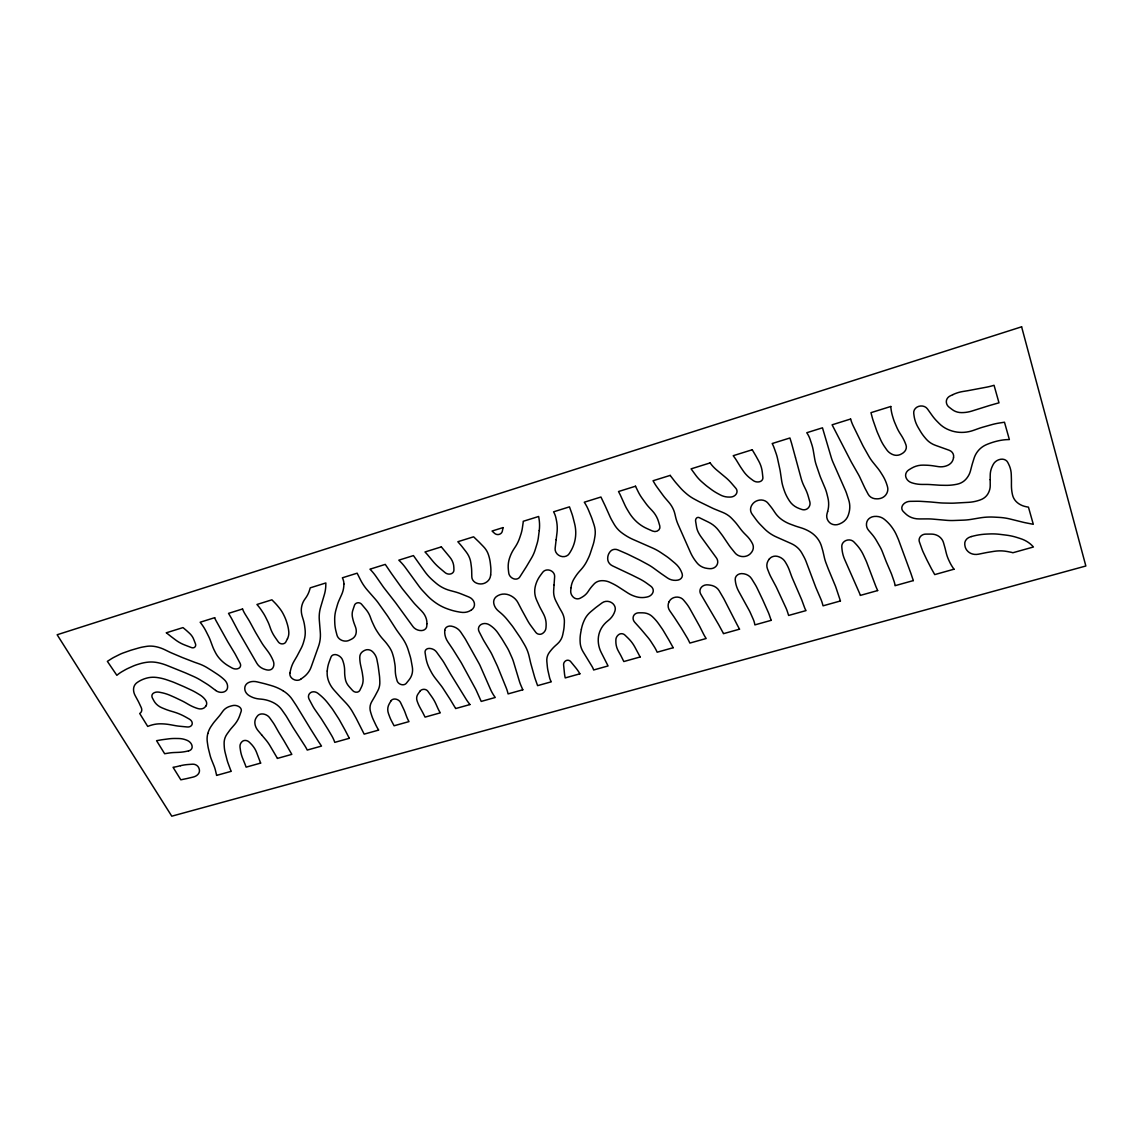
<?xml version="1.0" encoding="UTF-8"?>
<svg xmlns="http://www.w3.org/2000/svg" width="1143" height="1143" viewBox="0 0 1143 1143"><rect width="100%" height="100%" fill="white"/><g stroke="black" fill="none" stroke-linecap="round" stroke-linejoin="round"><path stroke-width="1.5" d="M554.041 585.002L553.669 590.46A25.617 22.017 10 0 0 555.927 601.075L558.613 606.276A51.078 43.991 8.4 0 0 559.47 607.876L561.856 612.062A23.832 20.217 12 0 1 564.371 622.392L564.171 625.821A50.078 42.377 13.5 0 1 563.528 630.879L562.742 634.765A22.317 18.859 11.9 0 1 557.298 643.995L555.641 645.466A49.392 41.134 8.8 0 0 550.826 650.524L549.654 652.01A18.117 15.159 10.3 0 0 546.84 661.354L547.326 666.498A49.592 41.462 8.6 0 0 548.068 671.084L549.497 677.328A20.131 16.759 10 0 0 551.297 681.814L537.596 685.643L535.295 679.142A49.435 41.248 9.4 0 1 534.538 676.799L531.009 664.269A49.663 41.634 9.6 0 1 530.566 662.569L529.052 656.011A49.192 40.848 14.6 0 0 524.451 644.638L521.294 639.308A49.278 40.991 14.8 0 0 519.736 636.851L513.607 627.836A49.435 41.219 15.3 0 0 511.535 625.035L507.463 619.92A49.52 41.348 15.6 0 0 500.348 612.634L498.319 610.933A14.187 12.087 14.2 0 1 493.705 602.904A9.144 7.772 14.4 0 1 497.519 595.86L498.248 595.46A11.873 10.101 14.3 0 1 509.292 595.06L509.349 595.089A16.031 13.616 14.3 0 1 517.965 602.661L521.665 609.776A50.806 43.634 10.7 0 0 522.151 610.662L527.609 620.606A50.649 43.334 10.3 0 0 530.852 625.664L535.838 632.422A4.401 3.715 12 0 0 542.053 633.751A9.658 8.172 12.2 0 0 545.983 627.75L546.111 625.592A28.475 24.089 13.3 0 0 543.396 613.762L540.439 608.247A50.949 43.834 9.6 0 1 539.182 605.719L536.71 600.275A27.561 23.66 11.1 0 1 535.067 587.473A38.862 33.361 10.4 0 1 540.368 575.458L542.768 572.214A6.244 5.401 12.2 0 1 550.197 570.386A6.858 5.929 12.2 0 1 554.641 576.572L554.055 584.93M289.922 673.013L290.593 670.012A48.406 38.962 20.3 0 1 294.165 661.011L296.508 657.025A49.349 39.662 24.5 0 0 297.251 655.711L301.066 648.452A49.506 39.919 24.6 0 0 303.567 642.18L304.267 639.737A39.105 31.604 24.2 0 0 304.995 628.693L304.652 626.093A49.549 39.991 24.6 0 0 303.281 619.777L302.209 616.291A26.66 21.931 22.5 0 1 301.552 607.133A27.932 22.989 22.4 0 1 305.038 598.918L305.324 598.532A40.877 33.604 25.7 0 0 309.739 589.559L310.224 587.845L325.855 582.959L325.798 585.359A50.549 41.577 25.5 0 1 324.355 594.631L320.611 607.29A49.678 41.105 20.6 0 0 319.311 620.12L320.297 632.236A49.463 40.005 24 0 1 318.454 646.524L311.196 666.898A32.833 26.36 23 0 1 303.124 677.485L300.652 679.256M471.373 609.976L470.773 610.362A13.73 11.63 16.7 0 1 460.658 612.234L458.572 611.876A50.949 43.677 17.3 0 1 448.728 609.319L447.527 608.905A42.105 35.99 17.4 0 1 436.312 603.218L435.897 602.933A50.935 43.663 17.3 0 1 426.868 595.189L422.924 590.988A51.006 43.763 17.6 0 1 419.081 586.359L405.808 568.128A50.378 42.148 21.7 0 0 398.807 560.17L413.437 555.598L424.61 571.314A51.321 44.306 17.7 0 0 432.968 580.501L435.84 582.987A31.604 27.103 17.9 0 0 450.099 590.531L454.743 591.774A49.635 41.462 16.9 0 1 461.515 594.046L468.787 596.975A8.773 7.429 16.4 0 1 471.387 610.005M166.364 632.779L182.994 627.593L185.595 629.779A48.878 38.048 26.5 0 1 187.481 631.436L189.481 633.265A15.616 12.287 26.4 0 1 193.681 639.251L195.439 643.766A4.486 3.543 26 0 1 194.867 647.052A3.415 2.686 25.9 0 1 191.367 647.552L184.723 644.995A30.59 24.303 26.6 0 1 175.451 639.851L171.85 637.137A49.921 39.905 26.9 0 1 170.521 636.108L166.421 632.836M215.656 690.415L210.612 686.629A47.635 36.676 24.3 0 0 206.054 683.514L200.882 680.328A47.706 36.719 24.5 0 0 193.324 676.356L186.195 673.213A47.763 36.733 24.7 0 0 184.666 672.57L166.949 665.426A43.534 33.447 25.4 0 0 157.677 662.654A28.161 21.731 25.7 0 0 148.447 662.111A46.52 35.776 25.2 0 0 139.775 663.797L137.503 664.483A47.877 36.776 25.2 0 0 132.788 666.24L128.302 668.255A47.835 36.69 25.2 0 0 125.273 669.784L122.315 671.47A47.806 36.605 25.3 0 0 116.857 675.327L107.371 661.354L111.228 658.897A48.092 36.89 25.8 0 1 114.386 657.096L119.301 654.639A48.135 37.005 25.8 0 1 123.715 652.767L129.945 650.567A48.192 37.133 25.7 0 1 132.302 649.824L138.803 647.952A48.22 37.248 25.6 0 1 143.547 646.881L146.275 646.424A23.689 18.374 26.3 0 1 155.591 646.624A30.332 23.489 26.1 0 1 164.935 649.795L168.964 651.767A49.735 39.505 27 0 0 172.079 653.182L181.58 657.211A49.635 39.491 26.6 0 0 183.351 657.925L193.138 661.711A49.549 39.476 26.2 0 0 194.924 662.383L198.753 663.726A34.476 26.803 24.7 0 1 207.412 667.869L210.969 670.084A47.92 37.09 24.5 0 1 212.026 670.755L216.784 673.856A45.163 34.99 24.3 0 1 224.342 679.742A10.587 8.301 24.1 0 1 227.586 686.9L227.571 687.3A7.815 6.129 24 0 1 223.342 692.101A7.815 6.129 24 0 1 215.627 690.443M261.747 735.02L265.576 739.55A46.749 35.833 22 0 1 270.105 745.922L276.277 756.423A19.645 15.13 21.1 0 1 277.292 758.438L291.822 754.366L284.393 741.521A46.863 36.09 21.7 0 0 283.793 740.507L279.178 732.977A47.635 37.719 20 0 1 278.406 731.677L275.077 725.776A47.177 36.462 22.3 0 0 272.548 721.819L269.705 717.818A7.944 6.215 21.9 0 0 263.39 714.032A6.872 5.372 21.9 0 0 257.375 716.075L256.489 717.304A14.202 11.101 21.6 0 0 254.946 723.89A16.202 12.673 21.5 0 0 258.189 730.791L261.718 734.978M795.485 457.643L791.785 444.084A54.593 49.163 -3.2 0 0 791.385 442.684L789.927 437.983L772.182 443.527A40.562 36.519 -2.8 0 1 774.211 448.142L775.997 453.171A54.221 48.72 -1.6 0 1 777.554 458.643L779.826 469.101A54.05 48.363 -1.5 0 1 780.34 471.902L781.641 480.646A55.293 48.806 -9.6 0 0 783.398 487.932L784.098 490.061A55.25 48.735 -9.6 0 0 789.156 500.42L789.656 501.177A20.645 18.202 -7 0 0 799.271 508.549L801.815 509.464A5.486 4.829 -6.3 0 0 808.144 508.049A7.772 6.829 -6.2 0 0 809.83 501.877L808.287 496.419A53.721 47.434 -2.9 0 0 805.501 489.104L804.058 486.161A55.678 49.063 -11.1 0 1 801.214 478.703L795.542 457.829M300.68 679.299A6.529 5.229 21.9 0 1 293.194 679.213A6.529 5.229 21.9 0 1 289.965 673.027M283.264 690.901A25.975 20.445 21.9 0 1 292.251 699.43L295.851 704.86A47.563 37.176 22.1 0 1 296.694 706.174L310.439 728.763A47.777 38.119 19 0 0 310.925 729.534L317.797 740.464A47.563 37.833 18.5 0 0 318.34 741.307L321.497 746.079L307.238 750.065A46.763 36.09 20.9 0 0 304.552 745.336L293.337 727.977A47.777 38.019 19.7 0 1 292.594 726.777L286.979 717.347A47.349 36.776 22.1 0 0 285.036 714.375L281.807 709.789A20.088 15.745 21.9 0 0 272.948 702.431A26.689 20.874 21.8 0 0 261.361 699.159L259.061 698.959A18.559 14.688 22.9 0 1 249.303 695.73A8.901 7.029 22.9 0 1 244.773 688.658L244.773 688.257A9.715 7.658 22.9 0 1 248.617 682.528A12.287 9.701 22.8 0 1 257.104 681.871L263.704 683.471A47.535 37.133 22 0 1 266.133 684.114L271.291 685.586A37.862 29.689 21.9 0 1 283.25 690.886M990.181 479.674L990.224 485.518A19.817 16.902 -15.5 0 1 987.738 494.119A13.044 11.101 -15.6 0 1 980.28 499.905L979.565 500.163A35.804 30.69 -16.2 0 1 968.807 502.32L954.619 503.106A57.221 49.435 -16.6 0 1 950.176 503.177L943.847 503.049A57.136 49.449 -16.3 0 1 939.303 502.791L931.016 502.02A54.693 46.363 -10.9 0 0 929.273 501.891L921.529 501.391A54.621 46.377 -10.5 0 0 916.843 501.263L910.142 501.348A8.315 7.158 -12 0 0 902.827 504.977A6.358 5.472 -11.9 0 0 903.284 511.521L905.599 513.779A19.402 16.688 -12.7 0 0 919.229 518.936L927.187 518.893A54.378 45.834 -10.3 0 1 933.117 519.136L946.075 520.279A56.821 48.863 -15.7 0 0 953.948 520.494L963.278 520.151A56.964 48.863 -16.1 0 0 971.836 519.265L979.608 517.95A55.164 45.906 -12.8 0 1 993.867 517.107L998.739 517.365A55.221 45.906 -13 0 1 1010.183 519.036L1022.685 522.137A57.964 48.692 -18.5 0 0 1025.414 522.751L1033.301 524.294L1028.457 507.163L1026.343 506.763A21.488 18.031 -17.5 0 1 1017.327 502.634A19.274 16.173 -17.4 0 1 1012.527 494.919L1012.427 494.49A58.193 48.477 -18.9 0 1 1011.426 485.261L1011.441 480.617A56.521 48.435 -15 0 0 1011.412 479.146L1011.269 474.459A33.476 28.575 -16.2 0 0 1008.669 464.201L1007.755 462.386A7.072 6.015 -17.6 0 0 1000.511 459.286A9.373 7.972 -17.6 0 0 993.153 464.572L992.481 465.93A25.832 21.874 -17.7 0 0 990.224 475.102L990.181 479.674M343.9 584.002L343.9 584.23A36.576 30.304 24.3 0 1 341.657 594.574L339.057 600.375A49.763 41.334 19.9 0 0 337.399 604.876L336.042 609.562A49.663 41.177 19.9 0 0 334.699 620.549L334.785 623.092A49.606 41.105 19.8 0 0 335.956 631.165L336.971 635.094A7.758 6.358 21.2 0 0 341.8 640.337A8.215 6.729 21.2 0 0 349.129 640.337L351.458 639.208A11.259 9.244 21.3 0 0 355.902 634.036A15.659 12.859 21.5 0 0 355.459 626.907L354.401 624.121A49.878 41.619 19.3 0 1 352.816 618.877L352.53 617.649A18.888 15.673 20.6 0 1 352.844 610.176L354.487 605.276A4.886 4.058 21.4 0 1 357.602 602.804A3.743 3.115 21.4 0 1 361.602 604.276L365.703 609.133A27.161 22.374 21.6 0 1 370.232 616.806L371.118 619.235A50.006 41.92 18.7 0 0 372.489 622.549L373.975 625.75A49.949 41.834 18.5 0 0 377.276 631.65L378.276 633.165A49.921 41.791 18.4 0 0 382.676 638.866L384.548 640.966A48.835 39.676 20.3 0 1 387.92 645.181L388.963 646.638A28.575 23.346 19.8 0 1 392.721 654.296L393.292 656.268A48.863 39.719 20.4 0 1 394.235 660.411L394.764 663.483A48.806 39.634 20.3 0 1 395.278 669.327L395.278 670.241A41.091 33.747 16.4 0 0 396.292 677.842L397.035 680.614A5.629 4.586 17.8 0 0 401.136 684.528A4.843 3.958 17.8 0 0 406.294 683.285L409.037 679.899A23.346 19.088 18.6 0 0 412.309 666.898L411.123 660.368A48.878 39.862 19.7 0 0 410.066 655.982L408.251 650.053A48.992 40.019 20 0 0 401.85 637.323L397.421 631.179A50.035 42.077 17.6 0 1 395.978 629.064L388.277 617.077A49.42 40.562 21.1 0 0 386.991 615.177L378.433 603.133A49.663 40.848 21.8 0 0 375.218 599.075L367.603 590.388A50.892 43.234 20.5 0 1 360.502 579.872L357.145 573.186L342.371 577.801A16.188 13.459 23.4 0 1 343.9 584.002M426.911 623.707L426.81 625.964A6.372 5.315 18.2 0 1 421.281 630.593A8.973 7.501 18.2 0 1 412.937 626.564L396.121 603.447A49.663 40.991 21.1 0 0 394.949 601.89L384.491 588.488A50.906 43.405 19.5 0 1 382.805 586.216L375.976 576.372A50.206 41.634 22.7 0 0 370.618 569.857L369.961 569.185L385.262 564.399L391.235 573.186A51.192 43.905 19.4 0 0 391.906 574.143L401.436 587.473A50.935 43.548 18.5 0 0 403.293 589.917L412.866 601.718A50.721 43.248 17.7 0 0 415.895 605.133L421.781 611.219A19.774 16.488 18.9 0 1 426.911 623.707M444.756 630.407L444.713 630.893A22.231 18.617 15.8 0 0 447.913 641.952L452.514 648.753A48.878 40.119 17.7 0 1 453.4 650.124L460.572 661.597A48.678 39.834 17.1 0 1 461.701 663.511L475.288 688.443A48.235 39.191 16.1 0 1 476.531 690.958L481.217 701.416L495.248 697.487A49.063 40.691 11.7 0 1 490.333 688.958L480.36 666.226A48.735 39.976 16.4 0 0 478.703 662.926L466.001 640.223A49.135 40.562 17.4 0 0 464.215 637.308L460.743 632.065A12.63 10.544 16.5 0 0 451.299 626.135A6.029 5.043 16.6 0 0 444.756 630.407M327.241 671.012L327.184 671.884A30.032 24.332 19.7 0 0 328.713 681.414A30.79 24.932 19.6 0 0 334.199 690.229L339.871 696.544A48.635 39.562 18.9 0 0 340.757 697.501L345.815 702.845A47.535 37.505 20.2 0 1 352.644 712.046L355.644 717.39A47.434 37.376 20 0 1 356.53 719.047L364.174 734.135L378.704 730.077A47.949 38.691 16.4 0 1 375.761 724.862L373.504 720.076A48.049 38.819 16.6 0 1 371.561 715.132L370.618 712.132A18.788 15.116 17.7 0 1 371.646 701.845L374.504 696.944A48.563 39.148 20.7 0 0 375.104 695.873L377.79 690.815A26.532 21.446 19.7 0 0 379.819 681.714L379.662 678.342A48.578 39.191 20.6 0 0 379.39 675.284L378.276 666.826A48.749 39.434 20.9 0 0 377.919 664.654L376.89 659.411A16.459 13.43 19.9 0 0 372.561 651.667A5.972 4.886 19.7 0 0 364.96 650.253L363.945 650.753A10.101 8.258 19.6 0 0 359.774 657.268L359.788 658.025A48.949 40.205 17.9 0 0 360.674 665.34L361.888 670.784A48.592 39.076 21.3 0 1 362.402 673.57L362.945 677.328A24.432 19.717 20.3 0 1 361.488 686.943L359.788 690.415A4.272 3.443 19.4 0 1 352.673 690.586L349.115 686.6A17.231 13.959 19.4 0 1 345.343 679.099L345.143 677.913A48.62 39.619 18.2 0 1 344.643 672.127L344.643 670.655A37.933 30.532 21.7 0 0 343.214 661.897L342.714 660.383A8.344 6.772 20.9 0 0 336.928 654.896A4.986 4.043 20.9 0 0 331.041 656.982L329.284 661.626A48.563 39.434 18.9 0 0 327.241 671.012M571.029 587.688L570.728 590.702A9.487 8.158 10 0 0 573.543 597.389A5.329 4.586 10.1 0 0 580.344 598.146L582.101 597.146A20.645 17.817 10.7 0 0 588.188 591.46L588.631 590.774A50.792 43.391 6.6 0 1 592.746 585.445L594.06 584.002A10.701 9.215 8.6 0 1 601.361 580.701A15.316 13.173 8.5 0 1 609.976 582.373L612.162 583.416A50.406 42.877 9.2 0 1 618.792 587.159L627.993 593.103A28.246 24.503 5.9 0 0 636.608 596.86A18.417 15.931 6.1 0 0 645.952 597.217L647.009 597.017A8.372 7.229 5.9 0 0 652.91 592.503A6.558 5.658 5.8 0 0 650.838 586.216L646.952 583.387A50.635 43.191 7.7 0 0 639.208 578.687L632.408 575.286A50.663 43.263 8.1 0 0 631.179 574.7L612.477 565.842A8.758 7.644 7.8 0 1 607.705 558.898L607.705 558.284A13.073 11.401 7.5 0 1 610.633 551.126A6.072 5.301 7.8 0 1 617.834 549.883L626.05 553.441A51.021 43.905 8.4 0 1 628.507 554.569L638.566 559.499A50.978 43.791 7.8 0 1 640.566 560.527L647.538 564.299A50.949 43.72 7.3 0 1 653.596 568.114L660.74 573.315A52.635 46.206 2.1 0 0 661.783 574.043L667.555 578.029A12.216 10.601 3.8 0 0 678.07 580.087A5.786 5.015 3.7 0 0 682.171 573.872L681.928 573.143A25.532 22.088 5 0 0 674.941 563.17L670.169 559.184A51.235 44.148 6.5 0 0 665.783 555.898L660.897 552.612A51.264 44.22 6.8 0 0 651.767 547.668L632.836 539.353A53.135 47.434 4.7 0 1 623.721 534.195L622.621 533.424A30.347 26.946 5.9 0 1 614.134 524.251L612.148 520.808A53.107 47.363 4.4 0 1 609.991 516.607L605.404 506.378A52.149 45.977 12.3 0 0 604.904 505.292L600.932 497.019L584.287 502.22A52.035 45.763 13.5 0 1 588.602 510.335L591.188 516.607A51.935 45.577 13.2 0 1 592.274 519.536L594.017 524.794A30.032 26.403 11.6 0 1 594.931 536.396L594.431 539.325A51.935 45.591 13.2 0 1 593.046 544.968L590.445 552.898A51.778 45.306 13.2 0 1 588.474 557.841L587.245 560.384A48.849 42.691 13.1 0 1 581.13 569.5L579.415 571.414A50.978 43.777 7.4 0 0 575.572 576.429L574.415 578.201A28.132 24.232 8.8 0 0 571.029 587.688M556.141 539.696L555.141 548.34A8.301 7.244 11.5 0 0 560.384 556.127A7.158 6.258 11.5 0 0 569.243 553.641L570.214 552.083A46.577 40.819 14.2 0 0 575.315 538.396L575.329 538.324A46.934 41.134 14.2 0 0 574.543 523.394L572.929 517.079A51.964 45.606 14.8 0 0 571.757 513.293L569.471 506.849L553.583 511.821A25.503 22.431 14.2 0 1 555.927 517.936L556.327 519.836A49.678 43.505 15.7 0 1 556.97 533.024L556.141 539.696M490.647 574.943L490.547 575.701A11.787 10.116 16.4 0 1 485.618 582.673L485.332 582.83A9.587 8.215 16.3 0 1 476.574 583.159A7.415 6.358 16.3 0 1 471.816 576.915L471.688 571.057A50.878 43.334 19.6 0 0 471.345 566.628L470.859 562.885A26.118 22.36 18.5 0 0 466.044 551.755L462.286 546.926A50.835 43.263 19.6 0 0 460.4 544.654L457.843 541.725L473.602 536.81L478.631 541.653A50.864 43.448 18.4 0 1 479.917 542.939L483.475 546.611A22.417 19.288 17.4 0 1 488.49 554.869L488.675 555.455A50.992 43.62 18.8 0 1 490.361 563.456L490.661 566.171A50.935 43.534 18.7 0 1 490.647 574.943M539.253 530.509L538.396 537.339A51.778 45.177 17 0 1 536.981 543.939L535.281 549.469A51.664 44.977 16.9 0 1 531.466 558.098L526.737 566.056A51.492 44.663 17 0 1 526.08 567.128L519.722 577.086A5.086 4.386 14.2 0 1 513.393 578.687A7.558 6.515 14.2 0 1 508.735 572.986L508.364 569.771A35.819 30.99 12.5 0 1 509.421 558.498L509.435 558.456A51.178 44.263 11.5 0 1 514.436 548.169L514.921 547.454A51.892 45.277 18.3 0 0 519.779 537.624L520.808 534.553A51.949 45.377 18.3 0 0 522.422 527.68L523.137 522.694A11.173 9.816 15.6 0 0 523.223 521.294L538.667 516.479L539.025 518.751A51.921 45.406 17.1 0 1 539.253 530.509M581.373 629.236L580.687 632.936A50.235 42.448 6.8 0 0 580.087 640.609L580.13 641.98A26.018 21.96 8.2 0 0 583.187 651.924L592.003 666.398A19.974 16.645 9.8 0 1 593.631 669.984L608.062 665.94L601.218 652.496A36.433 30.775 6.6 0 1 598.246 641.166L598.246 640.937A32.847 27.746 6.8 0 1 600.432 630.064A31.161 26.346 6.9 0 1 607.647 621.02L608.462 620.363A23.946 20.503 9.2 0 0 614.863 611.191L615.02 610.705A8.572 7.329 8.2 0 0 611.605 602.632A7.644 6.529 8.2 0 0 602.161 602.818L596.775 606.819A50.278 42.505 6.8 0 0 594.689 608.462L590.802 611.705A29.418 24.96 7.9 0 0 584.316 620.206L583.902 621.135A50.306 42.562 6.8 0 0 581.373 629.236M503.063 527.595L502.349 531.095A5.301 4.629 16.3 0 1 499.205 534.367A4.386 3.829 16.3 0 1 494.519 533.295L492.047 531.038L503.063 527.595M953.519 457.757L953.262 458.914A9.63 8.33 -15.9 0 1 947.747 465.33A14.573 12.63 -16 0 1 938.417 466.644L933.674 465.901A55.435 47.506 -12.2 0 0 925.573 465.187L923.287 465.13A19.245 16.645 -13.7 0 0 911.442 468.273L909.042 469.716A7.358 6.387 -13.7 0 0 905.77 476.788A10.373 9.001 -13.8 0 0 911.643 482.746L911.8 482.789A31.061 27.018 -15.1 0 0 922.044 484.432L926.401 484.432A55.064 46.906 -11.6 0 1 930.516 484.589L938.303 485.118A57.521 50.035 -17.2 0 0 941.289 485.261L945.318 485.332A45.391 39.348 -16.8 0 0 956.348 484.361L957.005 484.232A14.402 12.387 -15.6 0 0 965.735 479.417A21.974 18.945 -15.6 0 0 970.436 470.987L971.921 465.33A57.793 48.778 -18.1 0 1 972.536 463.172L974.122 458.1A23.546 20.088 -17.6 0 1 978.908 449.942A19.831 16.931 -17.6 0 1 987.181 444.327L988.495 443.813A56.378 47.649 -16.7 0 1 999.925 440.484A42.048 35.662 -17.2 0 1 1009.369 439.569L1004.483 422.224L999.396 423.01A57.464 48.792 -17.4 0 0 991.51 424.725L983.251 427.053A57.293 48.735 -17 0 0 978.879 428.439L973.507 430.354A31.118 27.118 -19.6 0 1 961.677 432.411A32.275 28.146 -19.7 0 1 950.233 430.382L949.604 430.154A32.418 28.275 -19.7 0 1 939.275 423.567L937.031 421.296A59.222 51.592 -21.5 0 1 932.174 415.538L927.459 408.923A7.93 6.987 -17.4 0 0 918.772 406.336A6.858 6.044 -17.4 0 0 913.728 413.194L913.929 414.866A41.534 36.276 -19.1 0 0 918.186 427.553L920.429 431.325A58.593 50.992 -19.9 0 0 924.887 437.555L926.073 438.955A25.132 21.917 -17.8 0 0 935.46 445.341L949.076 450.213A8.172 7.072 -16 0 1 953.519 457.757M207.84 733.463L207.797 733.606A32.547 25.117 22 0 0 207.326 742.121L207.869 745.793A46.963 36.305 21.5 0 0 208.512 749.065L209.969 754.909A46.849 36.147 21.4 0 0 211.526 759.724L213.898 765.596A46.42 34.933 23.2 0 1 215.527 770.682L216.356 774.197A15.216 11.516 22.4 0 1 216.57 775.411L231.3 771.296A11.844 9.058 21.4 0 1 230.4 769.468L228.057 763.124A46.777 36.162 20.8 0 1 227 759.724L225.271 753.037A46.92 36.347 20.9 0 1 224.257 746.55L224.128 744.15A25.803 19.931 21.7 0 1 227.057 734.006L229.686 730.363A46.863 36.276 20.9 0 1 231.4 728.234L234.215 725.005A47.106 36.547 24.3 0 0 239.759 715.432L241.187 711.26A4.658 3.643 22.9 0 0 238.958 706.645A7.187 5.601 22.9 0 0 232.572 705.617L230.657 706.117A18.559 14.43 22.6 0 0 222.828 711.232L220.57 714.375A48.149 37.319 25 0 1 219.099 716.247L214.598 721.562A46.992 36.333 21.5 0 0 212.841 723.848L211.284 726.091A40.305 31.118 21.8 0 0 207.84 733.463M827.632 511.578L827.032 513.693A11.344 9.873 -8 0 0 829.589 522.608A8.33 7.244 -7.8 0 0 839.076 524.123L839.934 523.765A14.73 12.844 -7.9 0 0 848.249 515.25L848.635 514.036A29.361 25.689 -7.2 0 0 848.678 499.848L846.792 494.062A54.107 47.535 -5.6 0 0 845.22 489.961L833.104 462.501A56.55 49.835 -14 0 1 831.19 457.271L822.474 427.811L806.772 432.726A31.575 28.361 -6.9 0 1 810.13 439.441L811.701 444.184A54.735 49.135 -4.8 0 1 813.316 450.699L814.659 458.6A56.193 49.606 -12.8 0 0 816.388 465.415L819.674 475.031A56.021 49.292 -12.4 0 0 820.731 477.831L824.903 487.747A53.964 47.592 -4.3 0 1 827.018 494.19L827.903 497.805A34.647 30.475 -5.6 0 1 827.632 511.578M669.084 601.761L668.869 602.218A11.387 9.744 3.8 0 0 669.741 610.733L673.87 616.706A50.321 42.577 6.8 0 1 674.499 617.634L680.814 627.307A50.178 42.305 6.4 0 1 681.657 628.636L686.972 637.465A50.035 42.048 6.2 0 1 688.743 640.737L689.872 643.066L706.174 638.508A51.564 43.791 -0.2 0 1 703.445 633.865L700.016 627.05A50.349 42.52 5.5 0 0 699.402 625.878L689.815 608.605A50.606 43.005 6 0 0 685.5 602.404L683.528 600.004A7.901 6.772 3.9 0 0 675.742 597.16A8.773 7.515 3.9 0 0 669.084 601.761M287.479 638.708L285.879 641.866A4.972 4.015 23.4 0 1 282.307 643.895A4.015 3.243 23.3 0 1 278.306 641.909L275.106 637.323A41.319 33.761 22.9 0 1 270.405 628.193L269.605 625.921A49.392 39.448 25.4 0 0 267.519 620.978L265.819 617.549A49.463 39.534 25.6 0 0 262.633 612.076L261.404 610.219A49.506 39.562 25.7 0 0 256.946 604.49L271.891 599.818L274.563 602.518A49.506 39.762 25.1 0 1 277.878 606.204L279.092 607.69A35.847 28.904 24.8 0 1 283.664 614.805L284.321 616.148A49.506 39.762 25.1 0 1 286.707 622.206L287.193 623.764A49.463 39.719 25 0 1 288.665 630.679L288.736 631.25A19.088 15.431 24 0 1 287.479 638.708M390.935 700.93L389.191 703.974A16.759 13.502 17.1 0 0 388.506 713.661L389.449 716.232A48.106 38.991 15.9 0 0 391.72 721.319L394.092 725.776L408.98 721.604A48.163 39.133 15.2 0 1 406.351 715.904L405.108 712.532A47.72 38.062 18.6 0 0 403.722 709.217L400.579 702.616A5.986 4.829 17.6 0 0 395.807 699.13A4.829 3.9 17.6 0 0 390.935 700.93M420.038 691.158L418.009 694.03A11.001 8.944 16.3 0 0 417.081 700.859L417.195 701.188A48.477 39.662 14.9 0 0 420.138 707.817L422.324 711.775A47.663 38.076 17.8 0 1 423.081 713.203L425.067 717.118L440.298 712.846A48.477 39.705 14 0 1 437.683 707.917L435.954 704.059A47.892 38.491 17.5 0 0 431.754 696.744L427.853 691.244A4.129 3.358 16.6 0 0 423.882 689.329A5.244 4.272 16.6 0 0 420.038 691.158M769.382 558.941L768.982 559.456A12.373 10.687 -2.9 0 0 767.467 568.9L768.968 572.714A53.378 45.963 -5.5 0 0 771.011 577.158L775.683 585.888A51.635 44.12 0.8 0 1 776.626 587.773L785.87 607.719A51.335 43.534 0.6 0 1 787.484 611.876L788.627 615.448L806.044 610.591A20.174 17.088 -4.5 0 1 804.601 607.676L802.057 600.747A51.635 43.891 -0.4 0 0 801.314 598.875L792.428 578.344A53.55 45.877 -6.6 0 1 791.442 575.872L789.484 570.5A52.107 44.834 -0.1 0 0 786.298 563.699L785.27 561.956A13.016 11.23 -2.6 0 0 777.64 556.398A7.287 6.301 -2.8 0 0 769.382 558.941M205.74 706.245L205.168 706.946A7.329 5.686 24.1 0 1 197.882 708.56A34.147 26.689 24.6 0 1 188.752 704.588L185.909 702.945A47.22 35.933 24.2 0 0 181.608 700.659L175.736 697.859A47.277 35.962 24.5 0 0 174.022 697.073L170.464 695.501A33.576 25.646 24.7 0 0 161.392 692.629L159.291 692.215A8.115 6.244 25.3 0 0 153.276 693.301A5.501 4.229 25.4 0 0 152.433 698.059L153.905 700.802A13.602 10.473 25.1 0 0 161.963 707.817L164.521 708.874A48.492 37.762 25.5 0 0 170.578 711.017L173.707 711.946A43.42 32.933 23.9 0 1 185.552 716.961L189.367 719.118A5.315 4.072 24 0 1 192.124 724.276A5.644 4.343 24 0 1 187.223 726.977L179.637 726.234A48.192 37.348 25.2 0 1 174.965 725.576L170.507 724.762A46.62 35.176 23.5 0 0 162.663 723.876L161.877 723.848A30.832 23.36 23.8 0 0 153.005 724.705L152.948 724.719A42.448 32.09 23.5 0 0 147.718 726.419L139.703 713.503A6.958 5.301 25.6 0 0 141.261 707.631L139.103 703.016A47.706 35.933 26.4 0 0 137.932 700.702L135.188 695.644A16.159 12.416 25.7 0 1 133.631 688.243A13.587 10.43 25.8 0 1 137.317 682.414L137.832 682.071A37.448 28.732 24.9 0 1 146.204 678.242L146.633 678.128A24.503 18.845 25.3 0 1 156.72 677.47A41.619 31.861 25 0 1 167.364 680.014L171.479 681.457A47.563 36.362 24.7 0 1 175.379 682.985L183.337 686.4A47.492 36.347 24.5 0 1 185.009 687.157L191.067 689.972A47.434 36.319 24.2 0 1 196.882 693.072L199.754 694.801A16.231 12.559 24.3 0 1 205.669 700.33A7.044 5.458 24.1 0 1 205.74 706.245M952.833 394.649L950.162 395.935A6.615 5.801 -19.4 0 0 946.333 401.322A8.844 7.744 -19.5 0 0 949.09 407.179L952.276 409.608A15.873 13.873 -20 0 0 961.563 412.623A30.818 26.975 -20.8 0 0 972.107 410.98L989.166 405.622A57.893 49.392 -18.3 0 1 990.81 405.136L997.682 403.179A22.503 19.331 -19.9 0 1 998.996 402.85L994.053 385.291L992.21 385.82A60.436 53.164 -24.7 0 1 986.509 387.177L968.821 390.506A60.079 53.107 -23.9 0 1 967.321 390.777L962.835 391.506A31.961 27.761 -18.8 0 0 952.833 394.649M1021.613 326.812L57.15 634.751L171.779 816.188L1085.85 565.999L1021.613 326.812M214.67 617.691L200.154 622.235L200.982 623.306A49.192 38.548 26.8 0 1 206.04 631.293L208.455 636.094A49.092 38.433 26.6 0 1 210.441 640.637L212.498 646.181A49.22 39.534 24.1 0 0 214.698 651.11L215.498 652.682A29.375 23.446 24.5 0 0 220.942 660.054L221.07 660.197A30.961 24.717 24.5 0 0 229.029 666.255L231.972 667.941A6.515 5.172 24.2 0 0 238.73 668.326A5.201 4.129 24.1 0 0 240.116 663.34L235.572 654.796A48.663 38.148 25.3 0 0 234.315 652.596L228.286 642.623A49.478 40.005 24.1 0 1 227.428 641.152L215.884 620.42A18.245 14.673 25.7 0 1 214.67 617.691M242.545 608.976L228.529 613.362L230.929 617.42A49.42 39.119 26.4 0 1 232.072 619.463L237.844 630.379A49.692 40.419 24 0 0 238.773 632.036L256.861 663.311A11.716 9.373 23.3 0 0 265.347 669.527L266.633 669.869A6.172 4.929 23.1 0 0 272.948 667.769A11.244 8.973 23.3 0 0 273.148 660.711L272.806 659.897A45.52 36.005 24.2 0 0 267.605 650.981L264.333 646.609A49.506 40.334 22.9 0 1 261.39 642.223L256.003 633.151A49.692 40.562 23.4 0 1 255.118 631.593L249.974 622.121A49.335 39.205 25.8 0 0 248.588 619.735L245.045 614.02A31.447 25.632 24.8 0 1 242.545 608.976M441.341 546.883L424.982 551.983L425.982 553.026A50.592 42.662 20.9 0 1 428.468 555.855L432.797 561.113A51.606 44.806 17.7 0 0 439.684 568.071L445.084 572.614A5.572 4.772 18.2 0 0 450.842 573.886A5.129 4.386 18.1 0 0 453.928 569.928L453.842 567.285A19.06 16.273 19 0 0 449.742 557.055L441.341 546.883M635.522 486.218L618.52 491.533L619.62 493.647A52.407 46.42 11.4 0 1 620.706 495.876L624.649 504.563A53.464 47.863 3 0 0 627.093 509.235L628.993 512.407A46.134 41.219 3.5 0 0 636.737 521.865A37.533 33.476 4 0 0 647.267 528.709L652.624 531.081A5.129 4.529 4.9 0 0 659.797 525.966L658.497 521.522A30.747 27.132 6.9 0 0 652.067 510.535L649.738 508.078A53.778 48.292 1.5 0 1 645.495 502.949L642.209 498.405A53.835 48.435 1.7 0 1 638.065 491.49L635.822 486.889A12.673 11.373 5.3 0 1 635.522 486.218M670.212 475.388L653.053 480.746L654.225 482.775A54.192 48.92 0.1 0 0 657.068 487.161L662.969 495.233A54.078 48.649 -0.2 0 0 665.383 498.277L668.912 502.377A31.861 28.204 5.7 0 1 674.97 514.25L675.527 516.679A53.492 47.392 -0.9 0 0 678.156 524.623L690.386 552.255A53.049 46.463 -1.1 0 0 695.858 561.427L696.887 562.756A14.888 12.973 1.3 0 0 707.517 568.457L709.417 568.657A7.358 6.401 1.4 0 0 716.704 565.428A8.43 7.329 1.4 0 0 716.475 557.998L701.302 537.153A39.133 34.504 -1.1 0 1 698.259 532.181A23.803 20.974 0 0 1 696.516 526.766L695.601 521.137A4.515 3.986 1.4 0 1 696.473 518.165A2.186 1.929 1.5 0 1 699.259 517.65L708.431 522.122A28.646 25.103 2.2 0 1 718.604 530.423L721.876 534.781A52.107 45.42 3.5 0 1 723.133 536.538L728.848 544.997A53.664 47.077 -3.9 0 0 731.106 548.04L735.035 552.926A9.973 8.687 -1.1 0 0 743.093 556.598A9.473 8.258 -1.1 0 0 751.065 552.912A22.874 20.002 -0.5 0 0 752.037 551.612A10.101 8.801 -1.1 0 0 752.523 543.797A34.733 30.247 0.6 0 0 746.722 535.796L744.95 534.024A54.15 47.72 -5.2 0 1 740.607 529.066L737.306 524.708A52.407 45.806 2.3 0 0 734.277 521.108L732.091 518.765A25.918 22.76 0.8 0 0 722.847 512.45L715.361 509.407A54.421 48.878 -2.9 0 1 711.932 507.892L700.13 502.148A54.421 49.049 -2.1 0 1 698.259 501.206L694.53 499.205A44.734 40.262 -1.1 0 1 686.186 493.476L684.9 492.347A54.435 49.106 -1.8 0 1 680.214 487.675L676.527 483.475A54.478 49.235 -1.6 0 1 674.484 481.003L670.855 476.288A15.831 14.273 1.9 0 1 670.212 475.388M710.117 462.915L691.086 468.859L695.973 475.531A46.249 41.748 -3 0 0 702.259 482.232L704.931 484.546A54.778 49.449 -3.8 0 0 707.831 486.875L711.075 489.29A54.764 49.378 -4 0 0 717.833 493.59L720.361 494.948A16.888 15.088 -1.7 0 0 729.405 497.076L730.42 497.062A6.887 6.144 -1.5 0 0 736.235 494.005A5.744 5.115 -1.6 0 0 735.863 488.318L731.434 483.175A53.107 47.092 2.1 0 0 725.762 477.574L717.19 470.43A42.934 38.833 -4.4 0 1 710.675 463.672L710.117 462.915M752.237 449.756L733.22 455.7L734.435 457.343A53.635 48.049 1.7 0 1 736.649 460.643L739.707 465.644A55.407 49.821 -7.9 0 0 740.978 467.616L743.307 471.03A35.404 31.775 -6.1 0 0 750.694 478.674L753.223 480.546A7.072 6.315 -4.1 0 0 759.652 481.732A4.429 3.943 -4.1 0 0 762.881 477.488L762.281 472.102A35.662 31.947 -1.6 0 0 758.766 461.143L756.223 456.528A53.892 48.32 0 0 0 755.537 455.343L752.237 449.756M850.606 419.024L832.104 424.81L850.949 461.343A56.85 49.963 -15.1 0 0 851.749 462.815L858.264 474.231A54.493 47.935 -6.9 0 1 859.907 477.388L864.465 487.147A56.421 49.049 -14.2 0 0 865.48 489.175L868.194 494.262A9.758 8.501 -11.2 0 0 876.91 498.848A23.846 20.831 -11.8 0 0 878.696 498.748A9.487 8.258 -11.2 0 0 885.911 494.776A11.359 9.887 -11.2 0 0 887.468 486.618L886.982 485.003A52.064 45.563 -8.5 0 0 882.339 474.959L880.681 472.33A54.735 47.963 -8.4 0 0 877.71 468.187L872.952 462.286A57.236 50.178 -16.3 0 1 868.766 456.143L863.794 447.327A57.379 50.478 -16.6 0 1 862.665 445.227L853.192 425.839A57.493 50.935 -17.3 0 1 850.606 419.024M890.783 406.479L870.966 412.666L872.323 417.781A58.007 51.092 -18.3 0 0 873.352 421.124L876.424 429.897A57.85 50.806 -17.9 0 0 877.71 433.14L880.396 439.241A57.736 50.606 -17.7 0 0 884.639 446.799L886.725 449.799A15.488 13.602 -14.7 0 0 893.412 454.814A8.572 7.515 -14.3 0 0 901.641 453.842A25.975 22.917 -14.5 0 0 903.284 452.785A7.887 6.929 -14.4 0 0 905.942 444.841L905.356 443.313A55.707 49.178 -11.1 0 0 901.313 435.412L900.17 433.626A58.264 50.978 -19.1 0 1 896.712 427.182L895.026 423.267A58.336 51.106 -19.2 0 1 893.269 418.495L892.597 416.295A57.593 50.506 -19.3 0 1 890.797 406.751L890.783 406.479M971.479 536.538L970.593 536.796A7.872 6.615 -13.1 0 0 964.763 544.339L964.921 545.625A13.187 11.059 -13.3 0 0 969.393 552.598A11.316 9.487 -13.2 0 0 978.451 554.198L985.766 552.726A54.55 44.863 -11.9 0 1 988.138 552.298L993.838 551.369A33.147 27.403 -12.7 0 1 1007.369 551.54L1011.184 552.283A9.258 7.672 -13.7 0 1 1012.841 552.755L1033.429 546.997A32.333 26.775 -13.5 0 0 1020.299 538.539L1016.856 537.439A54.893 45.377 -12.5 0 0 1006.269 535.138L1000.011 534.367A54.835 45.391 -12.3 0 0 989.395 533.952L986.609 534.081A54.793 45.377 -12.2 0 0 971.479 536.538M260.633 763.095L246.116 767.153L245.459 765.324A46.477 35.233 22.5 0 0 244.959 764.01L242.687 758.409A46.92 36.462 20.4 0 1 240.401 749.965L240.03 747.279A10.244 7.915 21.6 0 1 242.702 741.135A4.629 3.572 21.8 0 1 249.16 742.05L250.517 743.364A26.132 20.045 22 0 1 256.518 752.265L260.633 763.095M349.315 738.292L334.77 742.364A42.477 33.147 20.3 0 0 331.684 735.621L328.427 730.106A47.134 36.762 20.6 0 0 327.784 729.034L321.84 719.576A47.306 36.99 21 0 0 320.626 717.747L315.154 709.903A48.22 38.805 19.3 0 1 312.31 705.231L309.124 699.23A7.258 5.786 20.7 0 1 310.525 692.687A5.629 4.501 20.7 0 1 317.911 693.315L319.611 694.701A47.577 37.433 21 0 1 328.041 703.331L331.299 707.56A47.492 37.333 20.8 0 1 333.442 710.617L338.271 718.075A47.349 37.162 20.5 0 1 339.785 720.59L344.9 729.791A47.177 36.933 20.1 0 1 345.472 730.877L349.315 738.292M469.944 704.559L455.643 708.56A11.973 9.701 15.4 0 0 455.243 707.817L450.585 700.073A47.92 38.605 16.8 0 0 449.813 698.83L443.17 688.586A48.106 38.862 17.3 0 0 440.812 685.286L435.44 678.413A49.22 40.891 14.9 0 1 431.025 671.627L429.839 669.355A48.077 39.948 15 0 1 425.825 657.368L425.067 652.51A4.729 3.915 17.1 0 1 429.196 648.41A7.944 6.558 17.1 0 1 436.583 652.082L442.041 659.697A48.635 39.676 17.8 0 1 444.398 663.354L450.213 673.413A49.278 41.019 14 0 0 451.042 674.784L465.758 698.63A48.863 40.348 12.9 0 0 468.301 702.374L469.944 704.559M522.808 689.786L508.078 693.901A48.406 39.534 14.9 0 0 506.192 687.8L497.862 667.226A48.778 40.105 15.6 0 0 497.005 665.269L492.247 655.096A48.963 40.391 16 0 0 490.076 651.039L484.375 641.623A50.063 42.362 12.7 0 1 482.903 639.023L479.06 631.565A7.115 5.972 14.9 0 1 480.932 624.592A7.115 5.972 14.9 0 1 489.461 624.907L490.004 625.235A27.989 23.374 15.2 0 1 498.034 633.108L501.434 638.151A49.206 40.819 15.7 0 1 502.634 640.051L506.892 647.109A49.078 40.634 15.3 0 1 509.321 651.753L511.85 657.396A48.978 40.476 15.1 0 1 513.478 661.697L519.265 680.857A49.278 41.019 10.1 0 0 520.922 685.414L522.808 689.786M579.887 673.813L565.228 677.913L565.071 677.199A49.563 41.362 7.7 0 1 564.442 673.241L563.613 664.969A5.915 4.943 10.1 0 1 565.985 660.654A3.315 2.772 10.2 0 1 570.6 661.511L575.615 667.612A48.849 40.334 11.5 0 1 579.701 673.498L579.887 673.813M640.151 656.968L623.821 661.54L621.378 656.611A49.378 41.177 9.7 0 0 620.435 654.81L618.42 651.21A25.66 21.674 6.2 0 1 615.863 641.794L615.863 640.066A8.815 7.444 7.1 0 1 618.949 634.451A4.243 3.586 7.3 0 1 624.821 634.979L628.007 638.065A40.376 33.847 8.6 0 1 634.851 647.067L640.151 656.968M673.184 647.724L657.154 652.21A49.678 41.562 7.9 0 0 653.982 646.266L651.181 641.909A49.749 41.691 8 0 0 647.838 637.365L641.58 629.922A49.849 41.891 8.4 0 0 640.566 628.75L634.722 622.249A7.644 6.515 6.2 0 1 633.479 616.091A5.944 5.058 6.3 0 1 638.937 612.805L642.78 612.834A12.473 10.616 6.1 0 1 652.224 616.491L652.61 616.863A50.092 42.262 7.6 0 1 658.682 623.849L661.726 628.193A50.035 42.134 7.4 0 1 663.554 631.007L668.698 639.68A49.892 41.891 7.2 0 1 669.255 640.666L673.17 647.695M739.521 629.179L723.433 633.679A14.83 12.53 2.4 0 0 722.776 632.236L718.947 625.178A50.492 42.634 4.4 0 0 718.218 623.892L700.716 594.074A7.658 6.587 1.9 0 1 701.188 587.531A7.129 6.129 2 0 1 708.003 584.873L709.946 585.102A11.959 10.273 1.9 0 1 719.147 590.745L723.305 597.846A51.006 43.491 4 0 1 724.276 599.618L736.692 623.864A52.064 44.248 -2.3 0 0 737.149 624.75L739.521 629.179M771.154 620.335L754.866 624.892A30.075 25.489 1.4 0 0 753.208 619.206L750.522 613.134A50.978 43.234 2.6 0 0 748.822 609.719L738.592 591.145A37.376 32.147 -2.2 0 1 735.22 579.672L735.206 579.487A6.429 5.544 -0.4 0 1 741.607 573.6A11.287 9.715 -0.3 0 1 751.623 578.744L755.052 584.316A51.478 44.034 2 0 1 757.18 588.216L762.381 599.103A51.306 43.705 1.8 0 1 762.852 600.104L768.167 612.048A51.121 43.334 1.6 0 1 769.482 615.42L771.154 620.335M840.434 600.961L823.06 605.819L822.446 603.675A51.792 43.934 -1.4 0 0 820.731 598.832L816.245 588.431A53.592 45.577 -7.5 0 1 815.673 587.045L806.401 562.342A52.407 45.148 -1.3 0 0 803.715 556.455L801.857 553.083A24.603 21.26 -3 0 0 791.299 543.597L776.74 537.139A41.334 36.347 -5.8 0 1 764.324 528.666L760.452 524.723A54.493 48.077 -6.6 0 1 756.095 519.608L752.108 514.179A9.887 8.715 -3.2 0 1 751.408 505.892A18.302 16.102 -3.7 0 1 752.051 504.792A10.23 9.015 -3.3 0 1 759.752 500.062A8.715 7.701 -3.3 0 1 767.982 503.177L770.911 506.835A52.978 46.477 -0.3 0 1 773.154 509.907L775.097 512.778A30.432 26.789 -6.4 0 0 781.741 519.579A37.462 33.018 -6.8 0 0 790.499 524.223L794.356 525.651A54.907 48.492 -8.1 0 0 797.328 526.666L801.1 527.837A38.462 33.233 -3.6 0 1 810.201 531.938A29.318 25.375 -4.1 0 1 817.302 538.239L817.345 538.296A30.618 26.489 -4 0 1 821.56 546.454L822.503 549.712A52.821 45.691 -2.5 0 1 823.103 551.983L824.432 557.784A54.221 46.377 -8.9 0 0 826.06 563.113L828.089 568.414A54.121 46.206 -8.8 0 0 828.646 569.8L835.176 585.473A52.192 44.434 -2.5 0 1 835.976 587.602L840.434 600.961M877.653 590.56L860.265 595.417A25.732 21.76 -5.1 0 0 859.236 592.545L844.677 559.513A45.849 39.191 -9.5 0 1 841.962 548.74L841.791 546.683A7.115 6.129 -7.5 0 1 846.077 540.468A6.658 5.715 -7.5 0 1 853.878 541.896L855.778 543.897A51.478 44.106 -4.8 0 1 863.536 555.255L865.851 560.284A52.935 45.263 -4.7 0 1 866.837 562.613L875.481 585.43A54.321 45.706 -10.3 0 0 876.267 587.373L877.653 590.56M913.328 580.587L895.026 585.702A25.017 21.146 -7.1 0 0 894.097 581.43L891.954 575.286A52.949 44.934 -5.7 0 0 890.954 572.7L886.525 562.385A54.993 46.52 -11.7 0 1 885.996 561.084L882.453 551.955A53.292 45.62 -5.8 0 0 879.739 546.297L876.495 540.653A53.378 45.806 -5.8 0 0 871.752 533.995L868.623 530.366A11.616 10.001 -9.8 0 1 866.88 521.822A8.044 6.929 -9.6 0 1 874.024 516.479L874.281 516.45A12.959 11.173 -9.5 0 1 884.311 519.279L884.711 519.608A48.792 41.891 -7.4 0 1 891.883 527.194L892.126 527.552A53.735 46.134 -7.1 0 1 896.741 535.624L898.141 538.853A53.692 46.02 -7 0 1 899.212 541.639L910.7 572.843A53.164 45.006 -6.6 0 1 911.214 574.315L913.328 580.587M953.976 569.214L934.731 574.6L931.802 569.371A55.478 46.449 -13.3 0 1 931.116 568.1L927.173 560.456A55.607 46.692 -13.5 0 1 926.573 559.241L923.43 552.612A55.721 46.906 -13.7 0 1 921.915 548.954L919.386 541.853A6.958 5.915 -11.4 0 1 920.386 536.624A6.215 5.286 -11.4 0 1 925.773 534.11L931.231 534.095A12.887 10.916 -11.4 0 1 939.146 536.553A14.973 12.687 -11.3 0 1 943.532 542.754L944.932 547.711A54.092 45.949 -9.1 0 1 945.247 548.926L946.218 552.898A55.878 46.663 -14.3 0 0 948.99 560.584L949.819 562.313A55.85 46.606 -14.2 0 0 952.791 567.471L953.976 569.214M180.537 765.696L177.551 766.424A47.277 35.947 24.5 0 1 173.05 767.282L180.823 779.812L186.18 778.697A47.02 35.704 24 0 0 187.323 778.454L193.11 777.083A12.587 9.515 22.9 0 0 198.468 773.754A8.815 6.672 22.8 0 0 198.868 768.053L198.639 767.567A5.172 3.915 22.7 0 0 192.596 764.196L188.152 764.51A45.82 34.333 21.8 0 0 180.537 765.696M188.552 750.894L186.495 751.337A47.62 36.505 24.7 0 1 178.322 752.365L174.379 752.523A46.049 34.533 22.5 0 0 168.721 753.066L164.649 753.723L156.562 740.693L160.92 739.921A46.32 34.833 22.9 0 1 162.806 739.635L168.264 738.907A46.334 34.904 22.8 0 1 175.479 738.478L178.679 738.521A17.674 13.416 23.4 0 1 187.223 740.393A7.429 5.658 23.5 0 1 192.053 745.908L192.095 746.108A6.487 4.929 23.4 0 1 188.552 750.894"/></g></svg>
